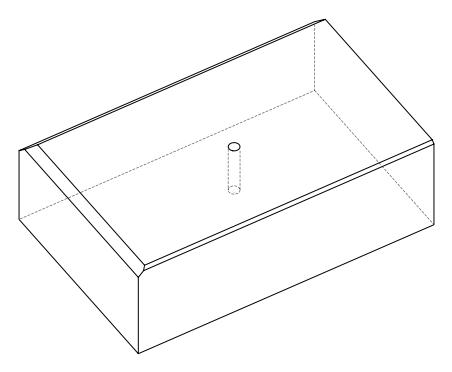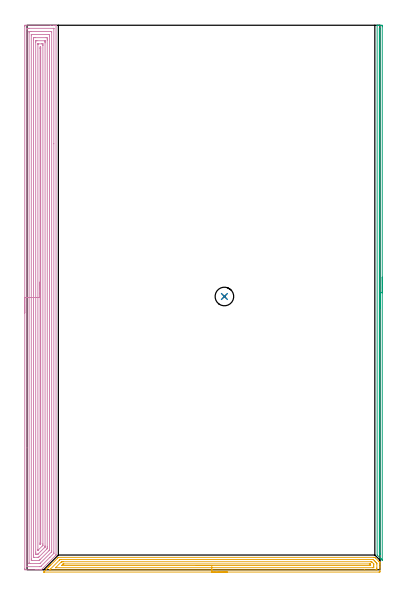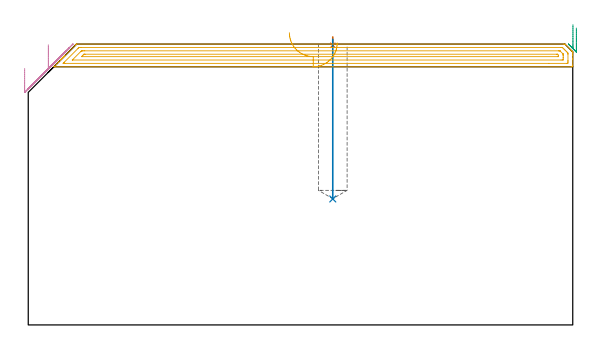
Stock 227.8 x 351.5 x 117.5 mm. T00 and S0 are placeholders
(PLAN: 5 operations, 2 tool changes, 35.5 min)
(1 SPOT_DRILL | STEP1POCKET | NXT0321_9005460120000 | 0.03 min | 2 mm3)
(2 DRILL_BLIND_HOLE_INTO_CENTER | STEP1POCKET | UGT0301_515 | 0.27 min | 7036 mm3)
(3 AREA_MILL | FG_CHAMFER_SURFACE | UGT0205_001 | 5.64 min | 1901 mm3)
(4 AREA_MILL_1 | FG_CHAMFER_SURFACE_1 | UGT0205_001 | 22.56 min | 71712 mm3)
(5 AREA_MILL_2 | FG_CHAMFER_SURFACE_2 | UGT0205_001 | 6.98 min | 9487 mm3)
(TOOL NXT0321_9005460120000 | NC Spot Drill, 142deg, 12mm, Carbide, Uncoated | D12 PA142 FL30 Z2)
(TOOL UGT0301_515 | Carbide Drill 12.0 mm | D12 PA118 FL101 Z2)
(TOOL UGT0205_001 | Chamfer Mill 20 x 3 x 45 deg. | D20 FL50 Z2)
(OP 1 SPOT_DRILL)
G17 G21 G94 G90
T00 M6
G54
G17 G0 G90 X127.4 Y176.4 S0 M3
G43 Z127.5 H0
G94 G81 G98 Z116.984 F250. R120.5
G80
M5
M2
(OP 2 DRILL_BLIND_HOLE_INTO_CENTER)
G17 G21 G94 G90
T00 M6
G54
G17 G0 G90 X127.4 Y176.4 S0 M3
G43 Z127.5 H0
G94 G81 G98 Z52.7 F250. R119.5
G80
M5
M2
(OP 3 AREA_MILL)
G17 G21 G94 G90
T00 M6
G54
G17 G0 G90 X229.3 Y188.85 S1061 M3
G43 Z127.5 H0
Z124.2
G94 G1 Y188.812 Z123.328 F250.
Y188.698 Z122.463
Y188.509 Z121.612
Y188.247 Z120.78
Y187.913 Z119.974
Y187.51 Z119.2
Y187.042 Z118.464
Y186.51 Z117.772
Y185.921 Z117.129
Y185.278 Z116.54
Y184.586 Z116.008
Y183.85 Z115.54
Y183.076 Z115.137
Y182.27 Z114.803
Y181.438 Z114.541
Y180.586 Z114.352
Y179.722 Z114.238
Y178.85 Z114.2
Y6.334
X229.297 Y6.295
X229.289 Y6.21 Z114.203
X229.233 Y6.265 Z114.262
X229.124 Y6.375 Z114.374
X228.96 Y6.537 Z114.535
X228.804 Y6.695 Z114.693
X228.677 Y6.822 Z114.821
X228.524 Y6.974 Z114.972
X228.377 Y7.122 Z115.121
X228.23 Y7.269 Z115.268
X228.087 Y7.411 Z115.409
X227.95 Y7.549 Z115.548
X227.783 Y7.716 Z115.715
X226.34 Y9.159 Z117.158
X226. Y9.501 Z117.499
Y351.325 Z117.5
X226.003 Y351.49 Z117.488
X226.132 Y351.498 Z117.36
X226.267 Y351.5 Z117.233
X226.528 Z116.972
X227.213 Z116.281
X228.43 Z115.067
X228.96 Y351.496 Z114.534
X229.292 Y351.49 Z114.203
X229.297 Y351.223 Z114.2
X229.3 Y350.878
Y350.53
Y178.85
X227.886 Z115.614
X227.885 Y10.397 Z115.615
X227.884 Y10.194 Z115.616
X227.881 Y10.095 Z115.619
X227.88 Y10.084 Z115.62
X227.869 Y10.09 Z115.631
X227.838 Y10.118 Z115.662
X227.557 Y10.397 Z115.943
X227.428 Y10.534 Z116.072
X227.421 Y10.667 Z116.079
X227.416 Y10.936 Z116.084
X227.415 Y11.084 Z116.085
X227.414 Y348.885 Z116.086
X227.415 Y349.09 Z116.085
X227.418 Y349.332 Z116.082
X227.421 Y349.451 Z116.079
X227.427 Y349.491 Z116.073
X227.45 Y349.492 Z116.05
X227.688 Y349.499 Z115.812
X227.838 Y349.497 Z115.662
X227.87 Y349.493 Z115.63
X227.879 Y349.49 Z115.621
X227.881 Y349.48 Z115.619
X227.884 Y349.444 Z115.616
X227.886 Y349.296 Z115.614
Y349.09
Y178.85
Y177.978 Z115.652
Y177.114 Z115.766
Y176.262 Z115.955
Y175.43 Z116.217
Y174.624 Z116.551
Y173.85 Z116.954
Y173.114 Z117.423
Y172.422 Z117.954
Y171.779 Z118.543
Y171.19 Z119.186
Y170.658 Z119.878
Y170.19 Z120.614
Y169.787 Z121.388
Y169.453 Z122.194
Y169.191 Z123.026
Y169.002 Z123.878
Y168.888 Z124.743
Y168.85 Z125.614
G0 Z127.5
M5
M2
(OP 4 AREA_MILL_1)
G17 G21 G94 G90
T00 M6
G54
G17 G0 G90 X-1.5 Y165.75 S1061 M3
G43 Z127.5 H0
Z107.3
G94 G1 Y165.788 Z106.428 F250.
Y165.902 Z105.564
Y166.091 Z104.712
Y166.353 Z103.88
Y166.687 Z103.074
Y167.09 Z102.3
Y167.558 Z101.564
Y168.09 Z100.872
Y168.679 Z100.229
Y169.322 Z99.64
Y170.014 Z99.109
Y170.75 Z98.64
Y171.524 Z98.237
Y172.33 Z97.903
Y173.162 Z97.641
Y174.014 Z97.452
Y174.878 Z97.338
Y175.75 Z97.3
X-1.499 Y350.88 Z97.301
X-1.496 Y351.307 Z97.302
X-1.492 Y351.49 Z97.306
X-1.075 Y351.5 Z97.722
X15.026 Z113.821
X17.054 Z115.85
X17.396 Z116.19
X18.37 Z117.17
X18.698 Y351.49 Z117.489
X18.7 Y351.326 Z117.5
Y9.556
X18.694 Y9.505 Z117.492
X18.652 Y9.451 Z117.449
X13.395 Y4.194 Z112.194
X9.265 Y0.065 Z108.063
X9.199 Y0.01 Z107.996
X9.138 Y0. Z107.936
X9.04 Z107.839
X8.404 Z107.204
X7.72 Z106.516
X6.499 Z105.296
X5.961 Z104.756
X5.351 Z104.146
X-1.066 Z97.731
X-1.346 Y0.002 Z97.451
X-1.492 Y0.01 Z97.306
X-1.499 Y0.158 Z97.299
X-1.5 Y0.62 Z97.3
Y175.75
X-0.086 Z98.714
X-0.085 Y348.98 Z98.715
X-0.084 Y349.093 Z98.716
X-0.079 Y349.474 Z98.721
X0.291 Y349.492 Z99.091
X0.684 Y349.497 Z99.484
X1.163 Y349.5 Z99.963
X1.564 Z100.364
X16.995 Z115.795
X17.2 Y349.498 Z116.
X17.232 Y349.496 Z116.032
X17.265 Y349.49 Z116.065
X17.279 Y349.483 Z116.079
X17.28 Y349.458 Z116.08
X17.285 Y349.205 Z116.085
X17.286 Y275.014 Z116.086
X17.285 Y11.343 Z116.085
X17.28 Y10.567 Z116.08
X17.278 Y10.539 Z116.078
X17.262 Y10.52 Z116.062
X17.198 Y10.449 Z115.998
X14.757 Y8.006 Z113.557
X9.158 Y2.407 Z107.958
X8.875 Y2.128 Z107.675
X8.781 Y2.04 Z107.581
X8.748 Y2.01 Z107.548
X8.7 Y2.007 Z107.5
X8.6 Y2.004 Z107.4
X8.121 Y2. Z106.921
X0.205 Z99.005
X0. Y2.002 Z98.8
X-0.032 Y2.004 Z98.768
X-0.065 Y2.01 Z98.735
X-0.079 Y2.017 Z98.721
X-0.08 Y2.042 Z98.72
X-0.085 Y2.295 Z98.715
X-0.086 Y78.685 Z98.714
Y175.75
X1.328 Z100.128
X1.329 Y346.651 Z100.129
X1.331 Y347.306 Z100.131
X1.333 Y347.424 Z100.133
X1.335 Y347.477 Z100.135
X1.38 Y347.492 Z100.18
X1.564 Y347.496 Z100.364
X2.252 Y347.5 Z101.052
X2.443 Z101.243
X15.446 Y347.499 Z114.246
X15.636 Y347.496 Z114.436
X15.827 Y347.49 Z114.627
X15.865 Y347.482 Z114.665
X15.868 Y347.448 Z114.668
X15.87 Y347.385 Z114.67
X15.871 Y347.306 Z114.671
Y347.067
Y12.236
Y11.998
X15.867 Y11.67 Z114.667
X15.865 Y11.593 Z114.665
X15.816 Y11.527 Z114.616
X15.643 Y11.343 Z114.443
X8.495 Y4.194 Z107.295
X8.336 Y4.044 Z107.136
X8.306 Y4.018 Z107.106
X8.231 Y4.01 Z107.031
X8.103 Y4.004 Z106.903
X7.912 Y4. Z106.712
X1.754 Y4.001 Z100.554
X1.564 Y4.004 Z100.364
X1.373 Y4.01 Z100.173
X1.335 Y4.018 Z100.135
X1.332 Y4.052 Z100.132
X1.33 Y4.115 Z100.13
X1.329 Y4.194 Z100.129
X1.328 Y4.433 Z100.128
Y175.75
X2.743 Z101.543
Y345.214
X2.745 Y345.41 Z101.545
X2.748 Y345.48 Z101.548
X2.75 Y345.49 Z101.55
X2.758 Y345.494 Z101.558
X2.784 Y345.497 Z101.584
X2.892 Y345.499 Z101.692
X13.896 Y345.5 Z112.696
X14.308 Y345.494 Z113.108
X14.411 Y345.49 Z113.211
X14.451 Y345.485 Z113.251
X14.453 Y345.451 Z113.253
X14.454 Y345.362 Z113.254
X14.457 Y344.93 Z113.257
Y344.625
Y13.13
X14.455 Y12.835 Z113.255
X14.453 Y12.688 Z113.253
X14.45 Y12.619 Z113.25
X14.419 Y12.579 Z113.219
X14.086 Y12.236 Z112.886
X8.6 Y6.749 Z107.4
X8.218 Y6.369 Z107.018
X8.05 Y6.205 Z106.85
X7.916 Y6.076 Z106.716
X7.826 Y6.01 Z106.626
X7.72 Y6.002 Z106.52
X7.702 Y6. Z106.502
X3.304 Z102.104
X2.892 Y6.006 Z101.692
X2.789 Y6.01 Z101.589
X2.749 Y6.015 Z101.549
X2.747 Y6.049 Z101.547
X2.745 Y6.138 Z101.545
X2.743 Y6.57 Z101.543
Y6.875
Y175.75
X4.157 Z102.957
Y341.99
X4.159 Y342.838 Z102.959
X4.16 Y342.881 Z102.96
X4.202 Y343.49 Z103.002
X4.434 Y343.496 Z103.234
X5.082 Y343.499 Z103.882
X5.31 Y343.5 Z104.11
X12.348 Y343.499 Z111.148
X12.998 Y343.49 Z111.798
X13.039 Y342.838 Z111.839
X13.041 Y342.794 Z111.841
X13.043 Y341.944 Z111.843
Y14.871
X13.04 Y14.023 Z111.84
X13.038 Y13.982 Z111.838
X12.998 Y13.608 Z111.798
X12.764 Y13.367 Z111.564
X12.531 Y13.13 Z111.331
X7.891 Y8.489 Z106.691
X7.72 Y8.32 Z106.52
X7.443 Y8.05 Z106.243
X7.405 Y8.015 Z106.205
X7.329 Y8.01 Z106.129
X7.167 Y8.005 Z105.967
X6.841 Y8.001 Z105.641
X6.613 Y8. Z105.413
X4.853 Y8.001 Z103.653
X4.202 Y8.01 Z103.002
X4.161 Y8.662 Z102.961
X4.159 Y8.706 Z102.959
X4.157 Y9.556 Z102.957
Y175.75
X5.571 Z104.371
Y340.554
X5.573 Y341.051 Z104.373
X5.578 Y341.441 Z104.378
X5.581 Y341.49 Z104.381
X5.63 Y341.494 Z104.43
X5.74 Y341.498 Z104.54
X5.961 Y341.499 Z104.761
X6.399 Y341.5 Z105.199
X11.386 Z110.186
X11.504 Y341.498 Z110.304
X11.582 Y341.494 Z110.382
X11.622 Y341.49 Z110.422
X11.623 Y341.447 Z110.423
X11.627 Y341.051 Z110.427
X11.629 Y340.655 Z110.429
Y340.157
X11.628 Y15.414 Z110.428
X11.625 Y14.917 Z110.425
X11.622 Y14.72 Z110.422
X11.618 Y14.677 Z110.418
X11.594 Y14.648 Z110.394
X11.55 Y14.6 Z110.35
X11.239 Y14.286 Z110.039
X11.108 Y14.156 Z109.908
X7.401 Y10.449 Z106.201
X7.118 Y10.168 Z105.918
X7.024 Y10.078 Z105.824
X6.949 Y10.01 Z105.749
X6.841 Y10.007 Z105.641
X6.403 Y10.001 Z105.203
X5.961 Y10. Z104.761
X5.814 Z104.614
X5.696 Y10.002 Z104.496
X5.618 Y10.006 Z104.418
X5.578 Y10.01 Z104.378
X5.577 Y10.053 Z104.377
X5.573 Y10.449 Z104.373
X5.571 Y10.845 Z104.371
Y11.343
Y175.75
X6.985 Z105.785
X6.986 Y339.117 Z105.786
X6.987 Y339.264 Z105.787
X6.99 Y339.45 Z105.79
X6.992 Y339.487 Z105.792
X7.101 Y339.493 Z105.901
X7.256 Y339.497 Z106.056
X7.488 Y339.5 Z106.288
X9.48 Z108.28
X10.129 Y339.498 Z108.929
X10.182 Y339.493 Z108.982
X10.198 Y339.491 Z108.998
X10.208 Y339.418 Z109.008
X10.21 Y339.264 Z109.01
X10.214 Y338.518 Z109.014
X10.215 Y338.37 Z109.015
Y16.704
X10.213 Y15.959 Z109.013
X10.21 Y15.81 Z109.01
X10.208 Y15.722 Z109.008
X10.141 Y15.648 Z108.941
X10.031 Y15.532 Z108.831
X9.892 Y15.391 Z108.692
X7.233 Y12.731 Z106.033
X7.163 Y12.662 Z105.963
X7.086 Y12.589 Z105.886
X7.02 Y12.529 Z105.82
X6.992 Y12.511 Z105.792
X6.991 Y12.57 Z105.791
X6.986 Y12.982 Z105.786
X6.985 Y175.75 Z105.785
X8.4 Z107.2
Y336.583
X8.401 Y336.786 Z107.201
X8.407 Y337.477 Z107.207
X8.579 Y337.498 Z107.379
X8.6 Y337.497 Z107.4
X8.793 Y337.477 Z107.593
X8.797 Y337.277 Z107.597
X8.8 Y336.583 Z107.6
Y336.38
Y17.049
X8.799 Y16.876 Z107.599
X8.796 Y16.791 Z107.596
X8.793 Y16.752 Z107.593
X8.754 Y16.704 Z107.554
X8.677 Y16.625 Z107.477
X8.6 Y16.55 Z107.4
X8.52 Y16.478 Z107.32
X8.406 Y16.382 Z107.206
X8.403 Y16.5 Z107.203
X8.401 Y16.704 Z107.201
X8.4 Y16.907 Z107.2
X8.399 Y17.597 Z107.199
X8.4 Y175.75 Z107.2
Y176.622 Z107.238
Y177.486 Z107.351
Y178.338 Z107.54
Y179.17 Z107.803
Y179.976 Z108.136
Y180.75 Z108.539
Y181.486 Z109.008
Y182.178 Z109.539
Y182.821 Z110.128
Y183.41 Z110.772
Y183.942 Z111.464
Y184.41 Z112.2
Y184.813 Z112.973
Y185.147 Z113.779
Y185.409 Z114.611
Y185.598 Z115.463
Y185.712 Z116.328
Y185.75 Z117.2
G0 Z127.5
M5
M2
(OP 5 AREA_MILL_2)
G17 G21 G94 G90
T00 M6
G54
G17 G0 G90 X129.25 Y-1.5 S1061 M3
G43 Z127.5 H0
Z118.
G94 G1 X129.212 Z117.128 F250.
X129.098 Z116.264
X128.909 Z115.412
X128.647 Z114.58
X128.313 Z113.774
X127.91 Z113.
X127.442 Z112.264
X126.91 Z111.572
X126.321 Z110.929
X125.678 Z110.34
X124.986 Z109.808
X124.25 Z109.34
X123.476 Z108.937
X122.67 Z108.603
X121.838 Z108.341
X120.987 Z108.152
X120.122 Z108.038
X119.25 Z108.
X11.165
X10.855 Y-1.497 Z108.003
X10.708 Y-1.492 Z108.007
X11.747 Y-0.453 Z109.047
X12.53 Y0.331 Z109.829
X12.639 Y0.441 Z109.937
X13.532 Y1.332 Z110.83
X13.696 Y1.499 Z110.993
X13.857 Y1.658 Z111.156
X13.978 Y1.779 Z111.276
X14.134 Y1.936 Z111.431
X14.287 Y2.088 Z111.586
X14.424 Y2.225 Z111.722
X14.572 Y2.374 Z111.87
X14.717 Y2.518 Z112.016
X14.87 Y2.671 Z112.169
X15.01 Y2.812 Z112.308
X15.147 Y2.948 Z112.446
X15.316 Y3.117 Z112.615
X19.776 Y7.577 Z117.076
X20.087 Y7.887 Z117.387
X20.188 Y7.988 Z117.486
X20.204 Y7.995 Z117.494
X20.223 Y8. Z117.5
X223.863 Y7.999 Z117.499
X224.5 Y7.993 Z117.493
X224.522 Y7.976 Z117.476
X224.872 Y7.629 Z117.126
X227.063 Y5.439 Z114.935
X227.199 Y5.302 Z114.8
X227.36 Y5.141 Z114.639
X227.501 Y5.001 Z114.497
X227.645 Y4.856 Z114.354
X227.796 Y4.706 Z114.203
X227.798 Y4.701 Z114.198
X227.8 Y4.697 Z114.194
Y4.63 Z114.129
Y3.858 Z113.358
Y3.25 Z112.745
Y2.07 Z111.567
Y1.499 Z110.992
Y-0.843 Z108.653
X227.797 Y-1.129 Z108.367
X227.79 Y-1.492 Z108.004
X227.574 Y-1.497 Z108.001
X227.199 Y-1.5 Z108.
X119.25
Y-0.086 Z109.414
X15.296 Y-0.085 Z109.415
X14.87 Y-0.083 Z109.417
X14.693 Y-0.08 Z109.42
X14.587 Y-0.074 Z109.426
X14.634 Y-0.022 Z109.478
X14.697 Y0.044 Z109.544
X14.87 Y0.22 Z109.72
X15.073 Y0.423 Z109.923
X20.818 Y6.168 Z115.668
X21.115 Y6.462 Z115.962
X21.219 Y6.558 Z116.058
X21.247 Y6.579 Z116.079
X21.29 Y6.581 Z116.081
X22.007 Y6.585 Z116.085
X22.177 Y6.586 Z116.086
X222.909 Y6.585 Z116.085
X223.269 Y6.581 Z116.081
X223.445 Y6.579 Z116.079
X223.63 Y6.409 Z115.909
X224.171 Y5.877 Z115.377
X224.522 Y5.528 Z115.028
X225.049 Y5.001 Z114.501
X225.415 Y4.634 Z114.134
X225.667 Y4.376 Z113.876
X225.789 Y4.249 Z113.749
X225.792 Y4.126 Z113.626
X225.798 Y3.749 Z113.249
X225.8 Y1.121 Z110.621
X225.796 Y0.623 Z110.123
X225.791 Y0.254 Z109.754
X225.766 Y-0.079 Z109.421
X225.415 Y-0.083 Z109.417
X225.243 Y-0.085 Z109.415
X217.783 Y-0.086 Z109.414
X119.25
Y1.328 Z110.828
X18.611 Y1.329 Z110.829
X18.445 Y1.33 Z110.83
X18.438 Y1.331 Z110.831
Y1.335 Z110.835
Y1.338 Z110.838
X22.054 Y4.955 Z114.455
X22.102 Y5.001 Z114.501
X22.263 Y5.152 Z114.652
X22.553 Y5.165 Z114.665
X22.727 Y5.17 Z114.67
X22.899 Y5.171 Z114.671
X23.618 Y5.172 Z114.672
X221.846 Y5.171 Z114.671
X222.019 Y5.17 Z114.67
X222.365 Y5.164 Z114.664
X222.432 Y5.157 Z114.657
X222.457 Y5.138 Z114.638
X222.506 Y5.094 Z114.594
X222.599 Y5.001 Z114.501
X223.63 Y3.971 Z113.471
X223.721 Y3.879 Z113.379
X223.763 Y3.832 Z113.332
X223.781 Y3.808 Z113.308
X223.79 Y3.749 Z113.249
X223.798 Y3.416 Z112.916
X223.8 Y3.25 Z112.75
Y3.084 Z112.584
Y2.374 Z111.874
Y2.208 Z111.708
X223.795 Y1.499 Z110.999
X223.793 Y1.339 Z110.839
X223.63 Y1.335 Z110.835
X222.911 Y1.329 Z110.829
X119.25 Y1.328 Z110.828
Y2.743 Z112.243
X22.523
X22.403 Y2.745 Z112.245
X22.338 Y2.747 Z112.247
X22.311 Y2.75 Z112.25
X22.323 Y2.767 Z112.267
X22.354 Y2.802 Z112.302
X22.407 Y2.857 Z112.357
X22.899 Y3.35 Z112.85
X23.296 Y3.736 Z113.236
X23.312 Y3.75 Z113.25
X23.34 Y3.753 Z113.253
X23.404 Y3.755 Z113.255
X23.533 Y3.757 Z113.257
X23.791
X220.954
X221.331 Y3.755 Z113.255
X221.371 Y3.753 Z113.253
X221.388 Y3.751 Z113.251
X221.448 Y3.695 Z113.195
X221.537 Y3.608 Z113.108
X221.577 Y3.564 Z113.064
X221.79 Y3.305 Z112.805
X221.793 Y3.25 Z112.75
X221.799 Y2.835 Z112.335
X221.798 Y2.783 Z112.283
X221.794 Y2.758 Z112.258
X221.791 Y2.75 Z112.25
X221.779 Y2.749 Z112.249
X221.643 Y2.745 Z112.245
X221.47 Y2.743 Z112.243
X119.25
X118.378 Z112.281
X117.514 Z112.395
X116.662 Z112.583
X115.83 Z112.846
X115.024 Z113.18
X114.25 Z113.582
X113.514 Z114.051
X112.822 Z114.582
X112.179 Z115.172
X111.59 Z115.815
X111.059 Z116.507
X110.59 Z117.243
X110.187 Z118.017
X109.853 Z118.822
X109.591 Z119.655
X109.402 Z120.506
X109.288 Z121.371
X109.25 Z122.243
G0 Z127.5
M5
M2
